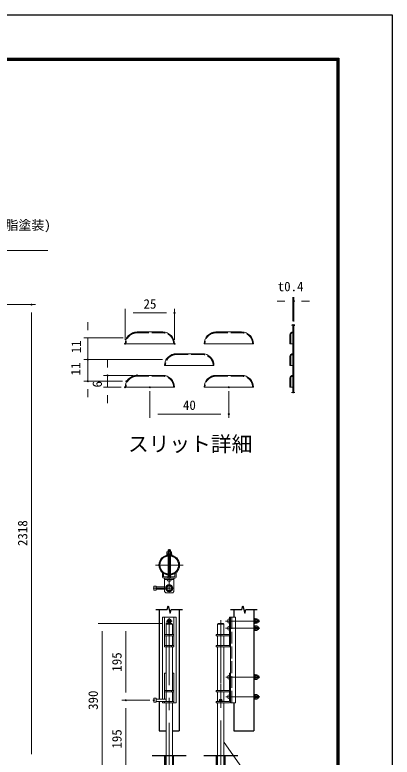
# Model space of a CAD drawing. Units: millimetres, scale not verified. Extents: x -4200 to 4200, y -2970 to 2970.
# Drawn here: x 2289 to 4200, y -792 to 2970 of the extents above; entities that cross this region are included whole.
import ezdxf
from ezdxf.enums import TextEntityAlignment as Align

# ---------------------------------------------------------------- set-up
doc = ezdxf.new("R2010")
doc.units = ezdxf.units.MM
doc.header["$LTSCALE"] = 10
doc.header["$PDMODE"] = 32
doc.header["$PDSIZE"] = 5
for name, pattern in [('DASHED', [7.5, 6, -1.5]), ('USER1', [50.8, 31.75, -6.35, 6.35, -6.35]), ('USER3', [1.125, 0.75, -0.125, 0.125, -0.125])]:
    doc.linetypes.add(name, pattern=pattern)
for name, color, linetype, lineweight in [('0-0_D-TTL-TXT', 7, 'Continuous', 25), ('0-1_D-STR-DIM', 7, 'Continuous', 13), ('0-2_D-BMK', 2, 'USER1', 13), ('0-4_D-STR3', 3, 'Continuous', 13), ('0-5_D-STR1', 1, 'Continuous', 25), ('0-7_Defpoints', 8, 'Continuous', 25), ('0-8_D-STR2', 7, 'Continuous', 13), ('0-A_D-BGD', 7, 'Continuous', 25), ('0-B_D-STR-TXT', 7, 'Continuous', 13), ('0-C_7詳細', 7, 'Continuous', 25), ('0-D_D-TTL', 7, 'Continuous', 25)]:
    doc.layers.add(name, color=color, linetype=linetype, lineweight=lineweight)
doc.styles.add('ＭＳ ゴシック', font='')
doc.styles.get('ＭＳ ゴシック').set_extended_font_data('MS Gothic')

msp = doc.modelspace()

# ---------------------------------------------------------------- linework, layer by layer
at = {"layer": '0-1_D-STR-DIM'}
for p, q in [((3657.49, 1519.16), (3617.49, 1519.16)), ((3697.49, 1417.25), (3697.49, 1539.16)), ((3697.49, 1519.16), (3701.49, 1519.16)), ((3701.49, 1416.03), (3701.49, 1539.16)), ((3741.49, 1519.16), (3781.49, 1519.16)), ((1513.31, 1501.63), (2393.31, 1501.63)), ((2847.77, 1322.55), (2847.77, 1479.49)), ((3097.77, 1322.55), (3097.77, 1479.49)), ((2373.31, -776.54), (2373.31, 1461.63)), ((2887.77, 1459.49), (3057.77, 1459.49)), ((2658.09, 1372.55), (2658.09, 1412.55)), ((2837.84, 1332.55), (2638.09, 1332.55)), ((2658.09, 1332.55), (2658.09, 1222.55)), ((2658.09, 1262.55), (2658.09, 1302.55)), ((3036.66, 1222.55), (2638.09, 1222.55)), ((3036.66, 1222.55), (2638.09, 1222.55)), ((2658.09, 1222.55), (2658.09, 1112.55)), ((2758.48, 1182.55), (2758.48, 1222.55)), ((2658.09, 1182.55), (2658.09, 1142.55)), ((2887.77, 1142.55), (2738.48, 1142.55)), ((2758.48, 1082.55), (2758.48, 1142.55)), ((2835, 1112.55), (2638.09, 1112.55)), ((2658.09, 1072.55), (2658.09, 1032.55)), ((2827.77, 1082.55), (2738.48, 1082.55)), ((2972.77, 1062.55), (2972.77, 926.71)), ((3372.77, 1062.55), (3372.77, 926.71)), ((2758.48, 1042.55), (2758.48, 1002.55)), ((3012.77, 946.71), (3332.77, 946.71)), ((3039.08, -114.09), (2710.66, -114.09)), ((3039.08, -114.09), (2830.66, -114.09)), ((2730.66, -154.09), (2730.66, -854.09)), ((2850.66, -154.09), (2850.66, -464.09)), ((2973.08, -504.09), (2830.66, -504.09)), ((2973.08, -504.09), (2830.66, -504.09)), ((2850.66, -544.09), (2850.66, -854.09))]:
    msp.add_line(p, q, dxfattribs=at)
for points in [[(3689.78, 1397.91), (3693.41, 1398.91), (3696.71, 1397.11), (3702.23, 1398.14), (3700.15, 1396.84), (3705.13, 1398.91), (3707.06, 1398.14)], [(3689.78, 1055.49), (3693.41, 1056.49), (3696.71, 1054.68), (3702.23, 1055.71), (3700.15, 1054.41), (3705.13, 1056.49), (3707.06, 1055.71)]]:
    msp.add_lwpolyline(points, dxfattribs=at)
at = {"layer": '0-2_D-BMK'}
for p, q in [((3071.08, 261.66), (3071.08, 111.5)), ((3001, 181.58), (3141.16, 181.58)), ((3071.08, 102.23), (3071.08, 140.31)), ((3071.08, 76.83), (3071.08, 126.83)), ((3071.08, 43.59), (3071.08, 84.59)), ((3071.08, 64.59), (2989.98, 64.59)), ((3049.08, 64.59), (3093.08, 64.59)), ((3071.08, -935.51), (3071.08, -67.71)), ((3056.2, -102.49), (3085.96, -102.49)), ((3059.08, -102.49), (3083.08, -102.49)), ((3071.08, -87.61), (3071.08, -117.37)), ((3332.13, -98.01), (3332.13, -935.51)), ((3401.27, -102.49), (3356.7, -102.49)), ((3363.15, -102.49), (3398.76, -102.49)), ((3529.73, -102.49), (3363.93, -102.49)), ((3332.13, -256.79), (3332.13, -134.16)), ((3401.27, -138.49), (3356.7, -138.49)), ((3363.15, -138.49), (3398.76, -138.49)), ((3529.73, -138.49), (3363.93, -138.49)), ((3402.02, -386.49), (3357.46, -386.49)), ((3363.15, -386.49), (3398.76, -386.49)), ((3529.73, -386.49), (3363.93, -386.49)), ((3332.13, -540.99), (3332.13, -418.36)), ((3402.02, -486.49), (3357.46, -486.49)), ((3363.15, -486.49), (3398.76, -486.49)), ((3529.73, -486.49), (3363.93, -486.49))]:
    msp.add_line(p, q, dxfattribs=at)
at = {"layer": '0-4_D-STR3', "linetype": 'DASHED'}
for p, q in [((2907.77, 1358.55), (3037.77, 1358.55)), ((3307.77, 1358.55), (3437.77, 1358.55)), ((3686.49, 1347.67), (3686.49, 1302.55)), ((3107.77, 1248.55), (3237.77, 1248.55)), ((3686.49, 1237.67), (3686.49, 1192.55)), ((2907.77, 1138.55), (3037.77, 1138.55)), ((3307.77, 1138.55), (3437.77, 1138.55)), ((3686.49, 1127.67), (3686.49, 1082.55)), ((3388.53, -516.49), (3388.53, -82.49))]:
    msp.add_line(p, q, dxfattribs=at)
at = {"layer": '0-4_D-STR3'}
for p, q in [((3058.58, 238.78), (3083.58, 238.78)), ((3058.58, 235.58), (3058.58, 238.78)), ((3058.58, 235.58), (3083.58, 235.58)), ((3058.58, 232.38), (3058.58, 235.58)), ((3058.58, 235.58), (3083.58, 235.58)), ((3058.58, 232.38), (3083.58, 232.38)), ((3059.58, 247.14), (3059.58, 238.78)), ((3059.58, 238.78), (3082.58, 238.78)), ((3062.42, 248.78), (3079.74, 248.78)), ((3067.08, 258.2), (3065.08, 256.2)), ((3065.08, 256.2), (3077.08, 256.2)), ((3065.08, 248.78), (3065.08, 256.2)), ((3065.08, 232.03), (3065.08, 232.38)), ((3065.08, 134.36), (3065.08, 228.8)), ((3065.26, 247.14), (3065.26, 238.78)), ((3067.08, 258.2), (3075.08, 258.2)), ((3067.08, 248.78), (3067.08, 258.2)), ((3067.08, 232.22), (3067.08, 232.38)), ((3067.08, 134.15), (3067.08, 229.01)), ((3075.08, 248.78), (3075.08, 258.2)), ((3075.08, 258.2), (3077.08, 256.2)), ((3075.08, 232.22), (3075.08, 232.38)), ((3075.08, 134.15), (3075.08, 229.01)), ((3076.9, 247.14), (3076.9, 238.78)), ((3077.08, 248.78), (3077.08, 256.2)), ((3077.08, 232.03), (3077.08, 232.38)), ((3077.08, 134.36), (3077.08, 228.8)), ((3082.58, 247.14), (3082.58, 238.78)), ((3083.58, 235.58), (3083.58, 238.78)), ((3083.58, 232.38), (3083.58, 235.58)), ((3036.08, 121.99), (3036.08, 139.6)), ((3042.48, 139.6), (3036.08, 139.6)), ((3042.48, 121.99), (3042.48, 139.6)), ((3098.68, 120.99), (3043.48, 120.99)), ((3098.68, 114.59), (3043.48, 114.59)), ((3047.08, 46.58), (3047.08, 114.59)), ((3047.08, 114.59), (3095.08, 114.59)), ((3065.08, 120.99), (3065.08, 131.14)), ((3067.08, 120.99), (3067.08, 130.94)), ((3075.08, 120.99), (3075.08, 130.94)), ((3077.08, 120.99), (3077.08, 131.14)), ((3095.08, 46.58), (3095.08, 114.59)), ((3099.68, 121.99), (3099.68, 139.6)), ((3099.68, 139.6), (3106.08, 139.6)), ((3106.08, 121.99), (3106.08, 139.6)), ((3047.08, 108.19), (3095.08, 108.19)), ((3081.58, 108.19), (3060.58, 108.19)), ((3060.58, 106.39), (3060.58, 108.19)), ((3075.58, 100.39), (3066.58, 100.39)), ((3081.58, 106.39), (3081.58, 108.19)), ((3047.08, 70.59), (3005.08, 70.59)), ((3047.08, 58.59), (3005.08, 58.59)), ((3053.08, 40.58), (3047.08, 46.58)), ((3053.08, 40.58), (3089.08, 40.58)), ((3056.25, 70.59), (3054.11, 70.59)), ((3056.25, 58.59), (3054.11, 58.59)), ((3095.08, 46.58), (3089.08, 40.58)), ((3036.08, -82.49), (3036.08, -498.09)), ((3036.08, -82.49), (3106.08, -82.49)), ((3047.08, -82.49), (3047.08, -232.49)), ((3047.08, -82.49), (3095.08, -82.49)), ((3067.42, -101.7), (3064.38, -101.75)), ((3064.38, -101.75), (3064.38, -103.22)), ((3064.38, -101.75), (3064.38, -103.22)), ((3067.42, -103.27), (3064.38, -103.22)), ((3069.28, -100.76), (3067.42, -101.7)), ((3069.28, -104.22), (3067.42, -103.27)), ((3069.32, -100.72), (3070.3, -98.88)), ((3069.32, -104.25), (3070.3, -106.1)), ((3070.35, -95.79), (3070.3, -98.88)), ((3070.3, -95.79), (3071.81, -95.79)), ((3070.35, -109.19), (3070.3, -106.1)), ((3070.35, -109.19), (3071.81, -109.19)), ((3071.81, -95.79), (3071.87, -98.88)), ((3071.81, -109.19), (3071.87, -106.1)), ((3072.85, -100.72), (3071.87, -98.88)), ((3072.85, -104.25), (3071.87, -106.1)), ((3072.88, -100.76), (3074.74, -101.7)), ((3072.88, -104.22), (3074.74, -103.27)), ((3074.74, -103.27), (3077.78, -103.22)), ((3095.08, -82.49), (3095.08, -232.49)), ((3106.08, -82.49), (3106.08, -516.49)), ((3367.93, -106.99), (3367.93, -97.99)), ((3373.93, -91.99), (3375.73, -91.99)), ((3375.73, -225.89), (3375.73, -82.49)), ((3382.13, -82.49), (3375.73, -82.49)), ((3375.73, -112.99), (3375.73, -91.99)), ((3382.13, -516.49), (3382.13, -82.49)), ((3382.13, -82.49), (3407.13, -82.49)), ((3382.13, -225.89), (3382.13, -82.49)), ((3407.13, -516.49), (3407.13, -82.49)), ((3499.92, -89.99), (3499.92, -114.99)), ((3499.92, -89.99), (3503.12, -89.99)), ((3503.12, -89.99), (3503.12, -114.99)), ((3503.12, -89.99), (3503.12, -114.99)), ((3503.12, -89.99), (3506.32, -89.99)), ((3506.32, -89.99), (3506.32, -114.99)), ((3506.32, -90.99), (3506.32, -113.99)), ((3514.68, -90.99), (3506.32, -90.99)), ((3514.68, -96.67), (3506.32, -96.67)), ((3514.68, -108.31), (3506.32, -108.31)), ((3516.32, -93.83), (3516.32, -111.15)), ((3516.32, -96.49), (3523.73, -96.49)), ((3516.32, -98.49), (3525.73, -98.49)), ((3516.32, -106.49), (3525.73, -106.49)), ((3516.32, -108.49), (3523.73, -108.49)), ((3523.73, -96.49), (3523.73, -108.49)), ((3525.73, -98.49), (3523.73, -96.49)), ((3525.73, -106.49), (3523.73, -108.49)), ((3525.73, -98.49), (3525.73, -106.49)), ((3055.08, -118.09), (3055.08, -170.49)), ((3059.08, -114.09), (3083.08, -114.09)), ((3083.08, -114.09), (3087.08, -118.09)), ((3087.08, -118.09), (3087.08, -170.49)), ((3320.13, -114.09), (3316.13, -118.09)), ((3316.13, -118.09), (3316.13, -170.49)), ((3316.13, -118.09), (3348.13, -118.09)), ((3320.13, -114.09), (3344.13, -114.09)), ((3344.13, -114.09), (3348.13, -118.09)), ((3348.13, -118.09), (3348.13, -170.49)), ((3367.93, -142.99), (3367.93, -133.99)), ((3373.93, -112.99), (3375.73, -112.99)), ((3373.93, -127.99), (3375.73, -127.99)), ((3373.93, -148.99), (3375.73, -148.99)), ((3375.73, -148.99), (3375.73, -127.99)), ((3499.92, -114.99), (3503.12, -114.99)), ((3499.92, -125.99), (3499.92, -150.99)), ((3499.92, -125.99), (3503.12, -125.99)), ((3503.12, -114.99), (3506.32, -114.99)), ((3503.12, -125.99), (3503.12, -150.99)), ((3503.12, -125.99), (3503.12, -150.99)), ((3503.12, -125.99), (3506.32, -125.99)), ((3514.68, -113.99), (3506.32, -113.99)), ((3506.32, -125.99), (3506.32, -150.99)), ((3506.32, -126.99), (3506.32, -149.99)), ((3514.68, -126.99), (3506.32, -126.99)), ((3514.68, -132.67), (3506.32, -132.67)), ((3514.68, -144.31), (3506.32, -144.31)), ((3514.68, -149.99), (3506.32, -149.99)), ((3516.32, -129.83), (3516.32, -147.15)), ((3516.32, -132.49), (3523.73, -132.49)), ((3516.32, -134.49), (3525.73, -134.49)), ((3516.32, -142.49), (3525.73, -142.49)), ((3516.32, -144.49), (3523.73, -144.49)), ((3523.73, -132.49), (3523.73, -144.49)), ((3525.73, -134.49), (3523.73, -132.49)), ((3525.73, -142.49), (3523.73, -144.49)), ((3525.73, -134.49), (3525.73, -142.49)), ((3047.08, -170.49), (3095.08, -170.49)), ((3047.08, -176.89), (3095.08, -176.89)), ((3055.08, -176.89), (3055.08, -226.09)), ((3087.08, -176.89), (3087.08, -226.09)), ((3375.73, -170.49), (3308.13, -170.49)), ((3308.13, -176.89), (3308.13, -170.49)), ((3375.73, -176.89), (3308.13, -176.89)), ((3316.13, -176.89), (3316.13, -226.09)), ((3348.13, -176.89), (3348.13, -226.09)), ((3499.92, -150.99), (3503.12, -150.99)), ((3503.12, -150.99), (3506.32, -150.99)), ((3047.08, -226.09), (3095.08, -226.09)), ((3055.08, -232.49), (3055.08, -454.49)), ((3059.08, -232.49), (3059.08, -226.09)), ((3083.08, -232.49), (3083.08, -226.09)), ((3087.08, -232.49), (3087.08, -454.49)), ((3375.53, -232.49), (3308.13, -232.49)), ((3316.13, -232.49), (3316.13, -454.49)), ((3348.13, -232.49), (3348.13, -454.49)), ((3047.08, -366.49), (3055.08, -366.49)), ((3047.08, -366.49), (3047.08, -498.09)), ((3087.08, -366.49), (3095.08, -366.49)), ((3095.08, -366.49), (3095.08, -516.49)), ((3373.93, -375.99), (3375.73, -375.99)), ((3375.73, -509.89), (3375.73, -366.49)), ((3382.13, -366.49), (3375.73, -366.49)), ((3375.73, -396.99), (3375.73, -375.99)), ((3382.13, -509.89), (3382.13, -366.49)), ((3499.92, -373.99), (3499.92, -398.99)), ((3499.92, -373.99), (3503.12, -373.99)), ((3503.12, -373.99), (3503.12, -398.99)), ((3503.12, -373.99), (3503.12, -398.99)), ((3503.12, -373.99), (3506.32, -373.99)), ((3506.32, -373.99), (3506.32, -398.99)), ((3506.32, -374.99), (3506.32, -397.99)), ((3514.68, -374.99), (3506.32, -374.99)), ((3367.93, -390.99), (3367.93, -381.99)), ((3373.93, -396.99), (3375.73, -396.99)), ((3499.92, -398.99), (3503.12, -398.99)), ((3503.12, -398.99), (3506.32, -398.99)), ((3514.68, -380.67), (3506.32, -380.67)), ((3514.68, -392.31), (3506.32, -392.31)), ((3514.68, -397.99), (3506.32, -397.99)), ((3516.32, -377.83), (3516.32, -395.15)), ((3516.32, -380.49), (3523.73, -380.49)), ((3516.32, -382.49), (3525.73, -382.49)), ((3516.32, -390.49), (3525.73, -390.49)), ((3516.32, -392.49), (3523.73, -392.49)), ((3523.73, -380.49), (3523.73, -392.49)), ((3525.73, -382.49), (3523.73, -380.49)), ((3525.73, -390.49), (3523.73, -392.49)), ((3525.73, -382.49), (3525.73, -390.49)), ((3047.08, -427.89), (3047.08, -432.49)), ((3095.08, -427.89), (3095.08, -432.49)), ((3047.08, -454.49), (3095.08, -454.49)), ((3047.08, -460.89), (3095.08, -460.89)), ((3055.08, -460.89), (3055.08, -504.09)), ((3059.08, -454.49), (3059.08, -460.89)), ((3083.08, -454.49), (3083.08, -460.89)), ((3087.08, -460.89), (3087.08, -504.09)), ((3375.73, -454.49), (3308.13, -454.49)), ((3308.13, -460.89), (3308.13, -454.49)), ((3375.73, -460.89), (3308.13, -460.89)), ((3316.13, -460.89), (3316.13, -510.09)), ((3348.13, -460.89), (3348.13, -510.09)), ((3367.93, -490.99), (3367.93, -481.99)), ((3373.93, -475.99), (3375.73, -475.99)), ((3375.73, -496.99), (3375.73, -475.99)), ((3499.92, -473.99), (3499.92, -498.99)), ((3499.92, -473.99), (3503.12, -473.99)), ((3503.12, -473.99), (3503.12, -498.99)), ((3503.12, -473.99), (3503.12, -498.99)), ((3503.12, -473.99), (3506.32, -473.99)), ((3506.32, -473.99), (3506.32, -498.99)), ((3506.32, -474.99), (3506.32, -497.99)), ((3514.68, -474.99), (3506.32, -474.99)), ((3514.68, -480.67), (3506.32, -480.67)), ((3516.32, -477.83), (3516.32, -495.15)), ((3516.32, -480.49), (3523.73, -480.49)), ((3516.32, -482.49), (3525.73, -482.49)), ((3523.73, -480.49), (3523.73, -492.49)), ((3525.73, -482.49), (3523.73, -480.49)), ((3525.73, -482.49), (3525.73, -490.49)), ((3005.08, -494.09), (2993.08, -494.09)), ((2993.08, -514.09), (2993.08, -494.09)), ((3005.08, -514.09), (2993.08, -514.09)), ((3005.08, -514.09), (3005.08, -494.09)), ((3055.08, -498.09), (3005.08, -498.09)), ((3087.08, -510.09), (3005.08, -510.09)), ((3036.08, -510.09), (3036.08, -516.49)), ((3036.08, -516.49), (3106.08, -516.49)), ((3047.08, -510.09), (3095.08, -510.09)), ((3047.08, -510.09), (3047.08, -516.49)), ((3055.08, -510.09), (3055.08, -498.09)), ((3055.08, -504.09), (3055.08, -510.09)), ((3055.08, -516.49), (3055.08, -890.09)), ((3087.08, -504.09), (3087.08, -510.09)), ((3087.08, -516.49), (3087.08, -890.09)), ((3375.53, -510.09), (3308.13, -510.09)), ((3308.13, -516.49), (3308.13, -510.09)), ((3308.13, -511.89), (3308.13, -516.49)), ((3375.53, -516.49), (3308.13, -516.49)), ((3348.13, -516.49), (3348.13, -890.09)), ((3373.93, -496.99), (3375.73, -496.99)), ((3382.13, -516.49), (3407.13, -516.49)), ((3499.92, -498.99), (3503.12, -498.99)), ((3503.12, -498.99), (3506.32, -498.99)), ((3514.68, -492.31), (3506.32, -492.31)), ((3514.68, -497.99), (3506.32, -497.99)), ((3516.32, -490.49), (3525.73, -490.49)), ((3516.32, -492.49), (3523.73, -492.49)), ((3525.73, -490.49), (3523.73, -492.49))]:
    msp.add_line(p, q, dxfattribs=at)
at = {"layer": '0-4_D-STR3', "linetype": 'USER3'}
for p, q in [((3064.08, 114.59), (3064.08, 120.99)), ((3078.08, 114.59), (3078.08, 120.99))]:
    msp.add_line(p, q, dxfattribs=at)
at = {"layer": '0-4_D-STR3'}
for points in [[(3005.08, 54.59), (2993.08, 54.59), (2993.08, 74.59)], [(3005.08, 54.59), (3005.08, 74.59), (2993.08, 74.59)], [(3074.74, -101.7), (3077.78, -101.75), (3077.78, -103.22)], [(3059.08, -114.09), (3055.08, -118.09), (3087.08, -118.09)], [(3095.08, -232.49), (3047.08, -232.49), (3095.08, -232.49)], [(3375.53, -226.09), (3308.13, -226.09), (3308.13, -232.49), (3308.13, -227.89)], [(3047.08, -516.49), (3095.08, -516.49), (3047.08, -516.49)], [(3316.13, -516.49), (3316.13, -890.09), (3348.13, -890.09)]]:
    msp.add_lwpolyline(points, dxfattribs=at)
for centre, radius in [((3071.08, 64.59), 18), ((3071.08, 64.59), 16), ((3071.08, 64.59), 12), ((3071.08, -102.49), 10.5), ((3071.08, -102.49), 10.5)]:
    msp.add_circle(centre, radius, dxfattribs=at)
at = {"layer": '0-4_D-STR3', "linetype": 'DASHED'}
for centre, radius, start, end in [((2907.77, 1302.55), 56, 90, 180), ((3037.77, 1302.55), 56, 0, 90), ((3307.77, 1302.55), 56, 90, 180), ((3437.77, 1302.55), 56, 0, 90), ((3697.49, 1347.67), 11, 90, 180), ((3107.77, 1192.55), 56, 90, 180), ((3237.77, 1192.55), 56, 0, 90), ((3697.49, 1237.67), 11, 90, 180), ((2907.77, 1082.55), 56, 90, 180), ((3037.77, 1082.55), 56, 0, 90), ((3307.77, 1082.55), 56, 90, 180), ((3437.77, 1082.55), 56, 0, 90), ((3697.49, 1127.67), 11, 90, 180)]:
    msp.add_arc(centre, radius, start, end, dxfattribs=at)
at = {"layer": '0-4_D-STR3'}
for centre, radius, start, end in [((3062.42, 245.5), 3.28, 30, 150), ((3071.08, 237.63), 11.15, 58.543, 121.457), ((3079.74, 245.5), 3.28, 30, 150), ((3043.48, 121.99), 7.4, 180, 270), ((3043.48, 121.99), 1, 180, 270), ((3098.68, 121.99), 1, 270, 0), ((3098.68, 121.99), 7.4, 270, 0), ((3066.58, 106.39), 6, 180, 270), ((3075.58, 106.39), 6, 270, 0), ((3373.93, -97.99), 6, 90, 180), ((3373.93, -106.99), 6, 180, 270), ((3513.04, -93.83), 3.28, 300, 60), ((3513.04, -111.15), 3.28, 300, 60), ((3505.17, -102.49), 11.15, 328.543, 31.457), ((3373.93, -133.99), 6, 90, 180), ((3373.93, -142.99), 6, 180, 270), ((3513.04, -129.83), 3.28, 300, 60), ((3513.04, -147.15), 3.28, 300, 60), ((3505.17, -138.49), 11.15, 328.543, 31.457), ((3375.53, -225.89), 6.6, 270, 0), ((3375.53, -225.89), 0.2, 270, 0), ((3373.93, -381.99), 6, 90, 180), ((3513.04, -377.83), 3.28, 300, 60), ((3373.93, -390.99), 6, 180, 270), ((3513.04, -395.15), 3.28, 300, 60), ((3505.17, -386.49), 11.15, 328.543, 31.457), ((3373.93, -481.99), 6, 90, 180), ((3513.04, -477.83), 3.28, 300, 60), ((3505.17, -486.49), 11.15, 328.543, 31.457), ((3373.93, -490.99), 6, 180, 270), ((3375.53, -509.89), 6.6, 270, 0), ((3375.53, -509.89), 0.2, 270, 0), ((3513.04, -495.15), 3.28, 300, 60)]:
    msp.add_arc(centre, radius, start, end, dxfattribs=at)
at = {"layer": '0-5_D-STR1'}
for p, q in [((3020.28, -44.49), (3020.28, -498.09)), ((3121.88, -44.49), (3121.88, -659.47)), ((3398.32, -44.49), (3398.32, -82.49)), ((3499.92, -44.49), (3499.92, -659.47)), ((3087.08, -659.47), (3121.88, -659.47))]:
    msp.add_line(p, q, dxfattribs=at)
for points in [[(3020.28, -510.09), (3020.28, -659.47), (3055.08, -659.47)], [(3398.32, -516.49), (3398.32, -659.47), (3499.92, -659.47)]]:
    msp.add_lwpolyline(points, dxfattribs=at)
for radius in [50.8, 47.6]:
    msp.add_circle((3071.08, 181.58), radius, dxfattribs=at)
at = {"layer": '0-7_Defpoints'}
msp.add_line((3325.13, -504.09), (3339.13, -504.09), dxfattribs=at)
for centre, radius in [((3071.08, -102.49), 7), ((3332.13, -504.09), 6), ((3332.13, -504.09), 5)]:
    msp.add_circle(centre, radius, dxfattribs=at)
for p in [(3701.49, 1519.16), (2373.31, 1501.63), (3097.77, 1459.49), (3697.49, 1397.25), (3701.49, 1396.03), (2857.84, 1332.55), (2847.77, 1302.55), (3097.77, 1302.55), (2658.09, 1222.55), (3056.66, 1222.55), (2758.48, 1142.55), (2907.77, 1142.55), (2658.09, 1112.55), (2855, 1112.55), (2847.77, 1082.55), (2972.77, 1082.55), (3372.77, 1082.55), (3372.77, 946.71), (3059.08, -114.09), (2850.66, -504.09), (2993.08, -504.09)]:
    msp.add_point(p, dxfattribs=at)
at = {"layer": '0-8_D-STR2'}
for p, q in [((3697.49, 1397.54), (3697.49, 1055.11)), ((3701.49, 1397.54), (3701.49, 1055.11)), ((2907.77, 1362.55), (3037.77, 1362.55)), ((3307.77, 1362.55), (3437.77, 1362.55)), ((3682.49, 1347.67), (3682.49, 1302.55)), ((2847.77, 1302.55), (3097.77, 1302.55)), ((3247.77, 1302.55), (3497.77, 1302.55)), ((3697.49, 1302.55), (3682.49, 1302.55)), ((3107.77, 1252.55), (3237.77, 1252.55)), ((3682.49, 1237.67), (3682.49, 1192.55)), ((3047.77, 1192.55), (3297.77, 1192.55)), ((3697.49, 1192.55), (3682.49, 1192.55)), ((2907.77, 1142.55), (3037.77, 1142.55)), ((3307.77, 1142.55), (3437.77, 1142.55)), ((3682.49, 1127.67), (3682.49, 1082.55)), ((2847.77, 1082.55), (3097.77, 1082.55)), ((3247.77, 1082.55), (3497.77, 1082.55)), ((3697.49, 1082.55), (3682.49, 1082.55))]:
    msp.add_line(p, q, dxfattribs=at)
for centre, radius, start, end in [((2907.77, 1302.55), 60, 90, 180), ((3037.77, 1302.55), 60, 0, 90), ((3307.77, 1302.55), 60, 90, 180), ((3437.77, 1302.55), 60, 0, 90), ((3697.49, 1347.67), 15, 90, 180), ((3107.77, 1192.55), 60, 90, 180), ((3237.77, 1192.55), 60, 0, 90), ((3697.49, 1237.67), 15, 90, 180), ((2907.77, 1082.55), 60, 90, 180), ((3037.77, 1082.55), 60, 0, 90), ((3307.77, 1082.55), 60, 90, 180), ((3437.77, 1082.55), 60, 0, 90), ((3697.49, 1127.67), 15, 90, 180)]:
    msp.add_arc(centre, radius, start, end, dxfattribs=at)
at = {"layer": '0-A_D-BGD'}
for p, q in [((2985.08, -783.49), (3157.08, -783.49)), ((3048.88, -1023.49), (3048.88, -783.49)), ((3052.08, -1023.49), (3052.08, -783.49)), ((3090.08, -1023.49), (3090.08, -783.49)), ((3093.28, -1023.49), (3093.28, -783.49)), ((3246.13, -783.49), (3418.13, -783.49)), ((3309.93, -1023.49), (3309.93, -783.49)), ((3313.13, -1023.49), (3313.13, -783.49)), ((3351.13, -1023.49), (3351.13, -783.49)), ((3354.33, -1023.49), (3354.33, -783.49))]:
    msp.add_line(p, q, dxfattribs=at)
at = {"layer": '0-B_D-STR-TXT'}
for points in [[(2456.66, 1776.11), (1676.33, 1776.11), (1272.36, 1446.54)], [(3802.6, -877.66), (3461.32, -877.66), (3349.28, -717.91)]]:
    msp.add_lwpolyline(points, dxfattribs=at)
at = {"layer": '0-C_7詳細'}
for p, q in [((3002.95, -44.49), (3061.08, -44.49)), ((3076.08, -63.15), (3081.08, -44.49)), ((3081.08, -44.49), (3137.75, -44.49)), ((3380.99, -44.49), (3439.12, -44.49)), ((3454.12, -63.15), (3459.12, -44.49)), ((3459.12, -44.49), (3515.79, -44.49))]:
    msp.add_line(p, q, dxfattribs=at)
for points in [[(3061.08, -44.49), (3066.08, -25.83), (3076.08, -63.15)], [(3439.12, -44.49), (3444.12, -25.83), (3454.12, -63.15)]]:
    msp.add_lwpolyline(points, dxfattribs=at)
at = {"layer": '0-D_D-TTL', "color": 2}
msp.add_lwpolyline([(-4199.7, 2969.89), (4200.3, 2969.89), (4200.3, -2970.11), (-4199.7, -2970.11)], close=True, dxfattribs=at)
at = {"layer": '0-D_D-TTL'}
for points in [[(-3929.7, 2749.89), (3930.3, 2749.89), (3930.3, -2750.11), (-3929.7, -2750.11)], [(-3927.2, 2747.39), (3927.8, 2747.39), (3927.8, -2747.61), (-3927.2, -2747.61)], [(-3924.7, 2744.89), (3925.3, 2744.89), (3925.3, -2745.11), (-3924.7, -2745.11)], [(-3922.2, 2742.39), (3922.8, 2742.39), (3922.8, -2742.61), (-3922.2, -2742.61)], [(-3919.7, 2739.89), (3920.3, 2739.89), (3920.3, -2740.11), (-3919.7, -2740.11)]]:
    msp.add_lwpolyline(points, close=True, dxfattribs=at)

# ---------------------------------------------------------------- texts
at = {"layer": '0-0_D-TTL-TXT', "style": 'ＭＳ ゴシック'}
msp.add_text('スリット詳細', height=76.98, dxfattribs=at).set_placement((2861.83, 733.54), align=Align.BOTTOM_LEFT)
at = {"layer": '0-1_D-STR-DIM', "style": 'ＭＳ ゴシック'}
for s, p in [('t0.4', (3620.55, 1554.68)), ('25', (2940.67, 1466.24)), ('40', (3140.52, 953.46))]:
    msp.add_text(s, height=48.09, dxfattribs=at).set_placement(p, align=Align.BOTTOM_LEFT)
for s, p in [('11', (2638.2, 1254.43)), ('11', (2635.62, 1142.36)), ('6', (2744.69, 1081.32)), ('2318', (2366.57, 277.67)), ('195', (2843.91, -359.09)), ('390', (2723.91, -552.96)), ('195', (2843.91, -749.09))]:
    msp.add_text(s, height=48.09, rotation=90, dxfattribs=at).set_placement(p, align=Align.BOTTOM_LEFT)
at = {"layer": '0-B_D-STR-TXT', "style": 'ＭＳ ゴシック'}
msp.add_text('メッシュパネル(樹脂塗装)', height=48.09, dxfattribs=at).set_placement((1683.84, 1865.77), align=Align.BOTTOM_LEFT)

doc.saveas('drawing.dxf')
